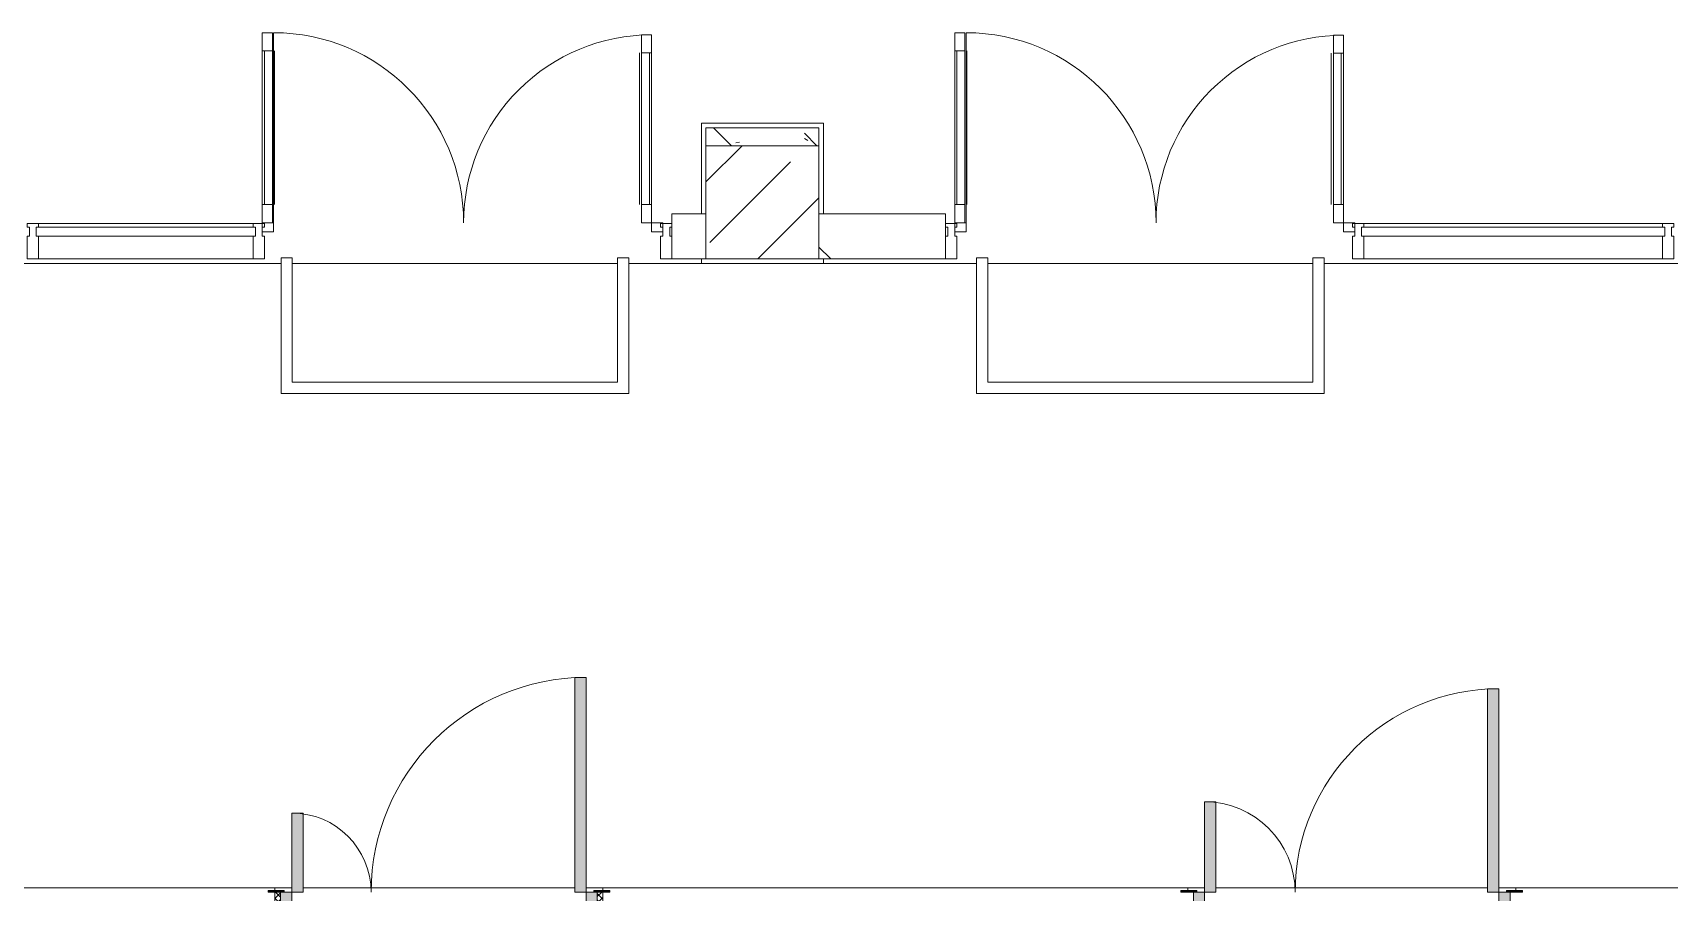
# Model space of a CAD drawing. Header units: millimetres. Extents: x -4196 to 190310, y -8553 to 29000.
# Drawn here: x 161920 to 169155, y 10600 to 14400 of the extents above; entities that cross this region are included whole.
import ezdxf

# ---------------------------------------------------------------- set-up
doc = ezdxf.new("R2010")
doc.units = ezdxf.units.MM
for name, color, linetype, lineweight, true_color in [('A-DETL-GENF-9', 7, 'Continuous', 5, 0xaaaaaa), ('A-DOOR-1', 7, 'Continuous', 5, 0xaaaaaa), ('A-DOOR-2', 7, 'Continuous', 5, 0xe2e2e2), ('A-DOOR-FRAM-1', 7, 'Continuous', 5, 0xe2e2e2), ('A-DOOR-FRAM-2', 7, 'Continuous', 5, 0xaaaaaa), ('A-FLOR-1', 7, 'Continuous', 5, 0xaaaaaa), ('I-WALL-5', 7, 'Continuous', 5, 0x787878)]:
    doc.layers.add(name, color=color, linetype=linetype, lineweight=lineweight, true_color=true_color)
for name, color, linetype, lineweight in [('A-GLAZ-CURT-2', 7, 'Continuous', 5), ('A-GLAZ-CWMG-2', 7, 'Continuous', 5), ('I-WALL-3', 7, 'Continuous', 5), ('S-COLS-2', 7, 'Continuous', 5)]:
    doc.layers.add(name, color=color, linetype=linetype, lineweight=lineweight)

# ---------------------------------------------------------------- blocks, each defined once
blk = doc.blocks.new('110_Дверь_СКБ_2Ст - Д-2а_л_ Из коридора на лестницу-32216062-1_6_1_птичка')
at = {"layer": 'A-DOOR-2'}
for points in [[(612.5, 100), (662.5, 100), (662.5, 1000), (612.5, 1000), (612.5, 120)], [(-587.5, 100), (-587.5, 500), (-637.5, 500), (-637.5, 100)], [(697.5, -100), (712.5, -100), (712.5, 20), (697.5, 20)]]:
    blk.add_hatch(color=256, dxfattribs=at).paths.add_polyline_path(points)
h = blk.add_hatch(color=256, dxfattribs=at)
h.paths.add_polyline_path([(662.5, 20), (712.5, 20), (712.5, 100), (662.5, 100), (662.5, 50), (652.5, 50), (652.5, 20)])
h.paths.add_polyline_path([(-637.5, 20), (-627.5, 20), (-627.5, 50), (-637.5, 50), (-637.5, 100), (-687.5, 100), (-687.5, 20)])
at = {"layer": 'A-DOOR-FRAM-1'}
for points in [[(-687.5, 100), (-672.5, 100), (-672.5, 108), (-742.5, 108), (-742.5, 100), (-712.5, 100)], [(697.5, 100), (767.5, 100), (767.5, 108), (697.5, 108)], [(-672.5, -100), (-672.5, 20), (-687.5, 20), (-687.5, -100)], [(-672.5, -108), (-672.5, -100), (-742.5, -100), (-742.5, -108), (-687.5, -108)], [(712.5, -108), (767.5, -108), (767.5, -100), (697.5, -100), (697.5, -108)]]:
    blk.add_hatch(color=256, dxfattribs=at).paths.add_polyline_path(points)
at = {"layer": 'A-DOOR-1'}
for p, q in [((662.5, 1000), (612.5, 1000)), ((612.5, 1000), (612.5, 100)), ((662.5, 100), (662.5, 1000)), ((-637.5, 500), (-637.5, 100)), ((-587.5, 500), (-637.5, 500)), ((-587.5, 100), (-587.5, 500)), ((-637.5, 100), (-587.5, 100)), ((612.5, 100), (662.5, 100))]:
    blk.add_line(p, q, dxfattribs=at)
for centre, radius, start, end in [((662.5, 100), 900, 90, 180), ((-637.5, 100), 400, 360, 90)]:
    blk.add_arc(centre, radius, start, end, dxfattribs=at)
at = {"layer": 'A-DOOR-FRAM-2'}
for p, q in [((-672.5, 108), (-742.5, 108)), ((-742.5, 108), (-742.5, 100)), ((-742.5, 100), (-672.5, 100)), ((-637.5, 100), (-687.5, 100)), ((-687.5, 100), (-687.5, 20)), ((-672.5, 100), (-672.5, 108)), ((-637.5, 50), (-637.5, 100)), ((662.5, 100), (662.5, 50)), ((712.5, 100), (662.5, 100)), ((767.5, 108), (697.5, 108)), ((697.5, 108), (697.5, 100)), ((697.5, 100), (767.5, 100)), ((712.5, 20), (712.5, 100)), ((767.5, 100), (767.5, 108)), ((-687.5, 20), (-627.5, 20)), ((-672.5, 20), (-687.5, 20)), ((-687.5, 20), (-687.5, -100)), ((-672.5, -100), (-672.5, 20)), ((-627.5, 50), (-637.5, 50)), ((-627.5, 20), (-627.5, 50)), ((662.5, 50), (652.5, 50)), ((652.5, 50), (652.5, 20)), ((652.5, 20), (712.5, 20)), ((712.5, 20), (697.5, 20)), ((697.5, 20), (697.5, -100)), ((712.5, -100), (712.5, 20)), ((-672.5, -100), (-742.5, -100)), ((-742.5, -100), (-742.5, -108)), ((-742.5, -108), (-672.5, -108)), ((-687.5, -100), (-672.5, -100)), ((-672.5, -108), (-672.5, -100)), ((697.5, -100), (712.5, -100)), ((767.5, -100), (697.5, -100)), ((697.5, -100), (697.5, -108)), ((697.5, -108), (767.5, -108)), ((767.5, -108), (767.5, -100))]:
    blk.add_line(p, q, dxfattribs=at)
blk = doc.blocks.new('110_Дверь_СКБ_2Ст - Д-6_л__ ДОО_Дв_1450x2100h_Дверь из раздевальной в коридор-25835678-1_6_1_птичка')
at = {"layer": 'A-DOOR-1'}
h = blk.add_hatch(dxfattribs=at)
h.set_pattern_fill('FP_125', color=256, style=0, pattern_type=2)
h.set_pattern_definition([(135, (1576.41, 164.685), (-14.14214, -14.14214), []), (225, (1576.41, 164.685), (14.14214, -14.14214), [])])
h.paths.add_polyline_path([(712.5, -100), (737.5, -100), (736.5, 100), (712.5, 100)])
at = {"layer": 'A-DOOR-2'}
for points in [[(662.5, 100), (662.5, 1050), (612.5, 1050), (615.8, 100)], [(-637.5, 100), (-587.5, 100), (-587.5, 450), (-637.5, 450), (-637.5, 107.4)]]:
    blk.add_hatch(color=256, dxfattribs=at).paths.add_polyline_path(points)
h = blk.add_hatch(color=256, dxfattribs=at)
h.paths.add_polyline_path([(662.5, 20), (712.5, 20), (712.5, 100), (662.5, 100), (662.5, 50), (652.5, 50), (652.5, 20)])
h.paths.add_polyline_path([(-637.5, 20), (-627.5, 20), (-627.5, 50), (-637.5, 50), (-637.5, 100), (-687.5, 100), (-687.5, 20)])
at = {"layer": 'A-DOOR-FRAM-1'}
for points in [[(-672.5, 100), (-672.5, 108), (-742.5, 108), (-742.5, 100), (-687.5, 100)], [(737.5, 100), (767.5, 100), (767.5, 108), (697.5, 108), (697.5, 100), (736.5, 100)], [(-672.5, -100), (-672.5, 20), (-687.5, 20), (-687.5, -100)], [(712.5, -100), (712.5, 20), (697.5, 20), (697.5, -100)], [(-672.5, -108), (-672.5, -100), (-742.5, -100), (-742.5, -108), (-687.5, -108)], [(737.5, -108), (767.5, -108), (767.5, -100), (697.5, -100), (697.5, -108), (736.5, -108)]]:
    blk.add_hatch(color=256, dxfattribs=at).paths.add_polyline_path(points)
at = {"layer": 'A-DOOR-FRAM-2'}
h = blk.add_hatch(dxfattribs=at)
h.set_pattern_fill('FP_126', color=256, style=0, pattern_type=2)
h.set_pattern_definition([(45, (-546.384, 164.685), (-14.1421, 14.1421), []), (135, (-546.384, 164.685), (-14.1421, -14.1421), [])])
h.paths.add_polyline_path([(-712.5, -100), (-687.5, -100), (-687.5, 100), (-712.5, 100)])
at = {"layer": 'A-DOOR-1'}
for p, q in [((662.5, 1050), (612.5, 1050)), ((612.5, 1050), (612.5, 100)), ((662.5, 100), (662.5, 1050)), ((-637.5, 450), (-637.5, 100)), ((-587.5, 450), (-637.5, 450)), ((-587.5, 100), (-587.5, 450)), ((-637.5, 100), (-587.5, 100)), ((612.5, 100), (662.5, 100))]:
    blk.add_line(p, q, dxfattribs=at)
for centre, radius, start, end in [((662.5, 100), 950, 90, 180), ((-637.5, 100), 350, 360, 90)]:
    blk.add_arc(centre, radius, start, end, dxfattribs=at)
at = {"layer": 'A-DOOR-FRAM-2'}
for p, q in [((-672.5, 108), (-742.5, 108)), ((-742.5, 108), (-742.5, 100)), ((-742.5, 100), (-672.5, 100)), ((-687.5, 100), (-712.5, 100)), ((-712.5, 100), (-712.5, -100)), ((-637.5, 100), (-687.5, 100)), ((-687.5, 100), (-687.5, 20)), ((-687.5, -100), (-687.5, 100)), ((-672.5, 100), (-672.5, 108)), ((-637.5, 50), (-637.5, 100)), ((662.5, 100), (662.5, 50)), ((712.5, 100), (662.5, 100)), ((767.5, 108), (697.5, 108)), ((697.5, 108), (697.5, 100)), ((697.5, 100), (767.5, 100)), ((712.5, 20), (712.5, 100)), ((737.5, 100), (712.5, 100)), ((712.5, 100), (712.5, -100)), ((737.5, -100), (737.5, 100)), ((767.5, 100), (767.5, 108)), ((-687.5, 20), (-627.5, 20)), ((-672.5, 20), (-687.5, 20)), ((-687.5, 20), (-687.5, -100)), ((-672.5, -100), (-672.5, 20)), ((-627.5, 50), (-637.5, 50)), ((-627.5, 20), (-627.5, 50)), ((662.5, 50), (652.5, 50)), ((652.5, 50), (652.5, 20)), ((652.5, 20), (712.5, 20)), ((712.5, 20), (697.5, 20)), ((697.5, 20), (697.5, -100)), ((712.5, -100), (712.5, 20)), ((-672.5, -100), (-742.5, -100)), ((-742.5, -100), (-742.5, -108)), ((-742.5, -108), (-672.5, -108)), ((-712.5, -100), (-687.5, -100)), ((-687.5, -100), (-672.5, -100)), ((-672.5, -108), (-672.5, -100)), ((697.5, -100), (712.5, -100)), ((767.5, -100), (697.5, -100)), ((697.5, -100), (697.5, -108)), ((697.5, -108), (767.5, -108)), ((712.5, -100), (737.5, -100)), ((767.5, -108), (767.5, -100))]:
    blk.add_line(p, q, dxfattribs=at)
blk = doc.blocks.new('Дверь_Витражная_остекление_ - ВВ-11 остекление-32352627-1_6_1_птичка')
at = {"layer": 'A-DETL-GENF-9'}
for p, q in [((-790.5, -20), (-835.5, -20)), ((-835.5, -851), (-835.5, -20)), ((-790.5, -20), (-835.5, -20)), ((-835.5, -20), (-835.5, -851)), ((-790.5, -851), (-790.5, -20)), ((-790.5, -851), (-790.5, -20)), ((840.5, -860), (840.5, -20)), ((840.5, -20), (840.5, -860)), ((885.5, -860), (885.5, -20)), ((885.5, -860), (885.5, -20)), ((-835.5, -100), (-790.5, -100)), ((-825.5, -771), (-825.5, -100)), ((-781.5, -771), (-781.5, -100)), ((831.5, -780), (831.5, -100)), ((885.5, -100), (840.5, -100)), ((875.5, -780), (875.5, -100)), ((-835.5, -771), (-790.5, -771)), ((885.5, -780), (840.5, -780)), ((-835.5, -851), (-790.5, -851)), ((-835.5, -851), (-790.5, -851)), ((885.5, -860), (840.5, -860)), ((840.5, -860), (885.5, -860))]:
    blk.add_line(p, q, dxfattribs=at)
at = {"layer": 'A-DOOR-1'}
for p, q in [((-885.5, 20), (-835.5, 20)), ((-885.5, -20), (-885.5, 20)), ((-835.5, 20), (-835.5, -20)), ((835.5, 20), (885.5, 20)), ((835.5, -20), (835.5, 20)), ((885.5, 20), (885.5, -20)), ((-835.5, -20), (-885.5, -20)), ((-835.5, -851), (-835.5, -20)), ((835.5, -860), (835.5, -20)), ((885.5, -20), (835.5, -20))]:
    blk.add_line(p, q, dxfattribs=at)
for centre, radius, start, end in [((-835.5, -20), 831, 270, 0), ((835.5, -20), 840, 180, 270)]:
    blk.add_arc(centre, radius, start, end, dxfattribs=at)
blk = doc.blocks.new('Системная панель - Стекло - 40мм-32352622-1_6_1_птичка')
at = {"layer": 'A-GLAZ-CURT-2'}
for p, q in [((485, 40), (-485, 40)), ((-485, 40), (-485, 0)), ((-485, 0), (485, 0)), ((485, 0), (485, 40))]:
    blk.add_line(p, q, dxfattribs=at)
blk = doc.blocks.new('Прямоугольный импост - Импост структурный с накладкой - 160мм Темный-32352618-1_6_1_птичка')
at = {"layer": 'A-GLAZ-CWMG-2'}
for p, q in [((102599, 13557), (103549, 13557)), ((102599, 13400), (103549, 13400))]:
    blk.add_line(p, q, dxfattribs=at)
blk = doc.blocks.new('Прямоугольный импост - Импост структурный с накладкой - 160мм Темный-V116-1_6_1_птичка')
at = {"layer": 'A-GLAZ-CWMG-2'}
for p, q in [((-25, 0), (-25, 17)), ((-25, 17), (25, 17)), ((-15, 0), (-25, 0)), ((-15, -40), (-15, 0)), ((25, 0), (15, 0)), ((15, 0), (15, -40)), ((25, 17), (25, 0)), ((-25, -140), (-25, -40)), ((-25, -40), (-15, -40)), ((15, -40), (25, -40)), ((25, -40), (25, -140)), ((25, -140), (-25, -140))]:
    blk.add_line(p, q, dxfattribs=at)
blk = doc.blocks.new('Прямоугольный импост - Импост структурный с накладкой - 160мм Темный-32310142-1_6_1_птичка')
at = {"layer": 'A-GLAZ-CWMG-2'}
for p, q in [((-50, 0), (-50, 17)), ((-50, 17), (0, 17)), ((-40, 0), (-50, 0)), ((-40, -40), (-40, 0)), ((0, 0), (-10, 0)), ((-10, 0), (-10, -40)), ((0, 17), (0, 0)), ((-50, -140), (-50, -40)), ((-50, -40), (-40, -40)), ((-10, -40), (0, -40)), ((0, -40), (0, -140)), ((0, -140), (-50, -140))]:
    blk.add_line(p, q, dxfattribs=at)
blk = doc.blocks.new('Прямоугольный импост - Импост структурный с накладкой - 160мм Темный-32354018-1_6_1_птичка')
at = {"layer": 'A-GLAZ-CWMG-2'}
for p, q in [((108459, 13557), (109779, 13557)), ((108459, 13400), (109779, 13400))]:
    blk.add_line(p, q, dxfattribs=at)
blk = doc.blocks.new('Дверь_Витражная_остекление_ - ВВ-12 остекление-32353611-1_6_1_птичка')
at = {"layer": 'A-DETL-GENF-9'}
for p, q in [((-789.5, -20), (-834.5, -20)), ((-834.5, -849), (-834.5, -20)), ((-789.5, -20), (-834.5, -20)), ((-834.5, -20), (-834.5, -849)), ((-789.5, -849), (-789.5, -20)), ((-789.5, -849), (-789.5, -20)), ((839.5, -860), (839.5, -20)), ((839.5, -20), (839.5, -860)), ((884.5, -860), (884.5, -20)), ((884.5, -860), (884.5, -20)), ((-834.5, -100), (-789.5, -100)), ((-824.5, -769), (-824.5, -100)), ((-780.5, -769), (-780.5, -100)), ((830.5, -780), (830.5, -100)), ((884.5, -100), (839.5, -100)), ((874.5, -780), (874.5, -100)), ((-834.5, -769), (-789.5, -769)), ((884.5, -780), (839.5, -780)), ((-834.5, -849), (-789.5, -849)), ((-834.5, -849), (-789.5, -849)), ((884.5, -860), (839.5, -860)), ((839.5, -860), (884.5, -860))]:
    blk.add_line(p, q, dxfattribs=at)
at = {"layer": 'A-DOOR-1'}
for p, q in [((-884.5, 20), (-834.5, 20)), ((-884.5, -20), (-884.5, 20)), ((-834.5, 20), (-834.5, -20)), ((834.5, 20), (884.5, 20)), ((834.5, -20), (834.5, 20)), ((884.5, 20), (884.5, -20)), ((-834.5, -20), (-884.5, -20)), ((-834.5, -849), (-834.5, -20)), ((834.5, -860), (834.5, -20)), ((884.5, -20), (834.5, -20))]:
    blk.add_line(p, q, dxfattribs=at)
for centre, radius, start, end in [((-834.5, -20), 829, 270, 0), ((834.5, -20), 840, 180, 270)]:
    blk.add_arc(centre, radius, start, end, dxfattribs=at)
blk = doc.blocks.new('Системная панель - Стекло - 40мм-32353599-1_6_1_птичка')
at = {"layer": 'A-GLAZ-CURT-2'}
for p, q in [((670, 40), (-670, 40)), ((-670, 40), (-670, 0)), ((-670, 0), (670, 0)), ((670, 0), (670, 40))]:
    blk.add_line(p, q, dxfattribs=at)
blk = doc.blocks.new('Прямоугольный импост - Импост структурный с накладкой - 160мм Темный-30755595-1_6_1_птичка')
at = {"layer": 'A-GLAZ-CWMG-2'}
for p, q in [((0, 17), (-50, 17)), ((-50, 17), (-50, 0)), ((-50, 0), (-40, 0)), ((-40, 0), (-40, -40)), ((-10, -40), (-10, 0)), ((-10, 0), (0, 0)), ((0, 0), (0, 17)), ((-40, -40), (-50, -40)), ((-50, -40), (-50, -140)), ((0, -40), (-10, -40)), ((0, -140), (0, -40)), ((-50, -140), (0, -140))]:
    blk.add_line(p, q, dxfattribs=at)
blk = doc.blocks.new('Прямоугольный импост - Импост структурный с накладкой - 160мм Темный-V175-1_6_1_птичка')
at = {"layer": 'A-GLAZ-CWMG-2'}
for p, q in [((0, 17), (-50, 17)), ((-50, 17), (-50, 0)), ((-50, 0), (-40, 0)), ((-40, 0), (-40, -40)), ((-10, -40), (-10, 0)), ((-10, 0), (0, 0)), ((0, 0), (0, 17)), ((-40, -40), (-50, -40)), ((-50, -40), (-50, -140)), ((0, -40), (-10, -40)), ((0, -140), (0, -40)), ((-50, -140), (0, -140))]:
    blk.add_line(p, q, dxfattribs=at)

msp = doc.modelspace()

# ---------------------------------------------------------------- hatches: boundary and pattern name
at = {"layer": 'I-WALL-3'}
h = msp.add_hatch(dxfattribs=at)
h.set_pattern_fill('FP_115', color=256, style=0, pattern_type=2)
h.set_pattern_definition([(135, (59346.5, 0), (-353.5534, -353.5534), [])])
h.paths.add_polyline_path([(169896.5, 13400), (169896.5, 13600), (169175.5, 13600), (169176.5, 13400), (169830.3, 13400)])
h.paths.add_polyline_path([(164896.5, 13400), (164896.5, 13600), (164746.5, 13600), (164746.5, 13400), (164876.5, 13400)])
h.paths.add_polyline_path([(165396.5, 13400), (165956.5, 13400), (165956.5, 13600), (165396.5, 13600)])
h.paths.add_polyline_path([(160524.5, 13400), (160744.5, 13400), (160744.5, 13600), (160446.5, 13600), (160446.5, 13400)])
at = {"layer": 'I-WALL-5'}
h = msp.add_hatch(dxfattribs=at)
h.set_pattern_fill('FP_127', color=256, style=0, pattern_type=2)
h.set_pattern_definition([(135, (59346.5, 0), (-377.1708, -377.1708), [533.4, -88.9, 17.78, -88.9]), (135, (59346.5, 376.94), (-377.1708, -377.1708), []), (50, (59346.5, 0), (637.6445, -55.7866), [66.675, -733.425]), (355, (59346.5, 0), (-123.3494, 668.6992), [53.34, -586.74]), (100.451, (59399.6, -4.65), (514.299, 612.908), [56.665, -623.315]), (46.184, (59346.5, 177.8), (948.7764, -147.1497), [100.012, -1100.137]), (96.636, (59425.6, 165.5), (830.909, 865.997), [84.998, -934.973]), (351.184, (59346.5, 177.8), (830.918, 865.988), [80.01, -880.11]), (21, (59435.4, 133.35), (530.6506, -357.9283), [66.675, -733.425]), (326, (59435.4, 133.35), (216.308, 644.6585), [53.34, -586.74]), (71.451, (59479.6, 103.5), (746.9596, 286.7243), [56.665, -623.315]), (37.5, (59346.5, 0), (10.81053, 295.9426), [16.764, -562.864, 16.764, -578.866, -588.962]), (37.5, (59346.5, 0), (10.81053, 295.9426), [-1175.258, 16.764, -572.198]), (7.5, (59346.5, 0), (233.8692, 350.6318), [16.764, -322.834, 16.764, -549.529, -224.472]), (7.5, (59346.5, 0), (233.8692, 350.6318), [-905.891, 16.764, -207.708]), (327.5, (59148.24, 0), (474.5678, -20.0513), [16.764, -205.486, 16.764, -676.656, -920.115]), (327.5, (59148.24, 0), (474.5678, -20.0513), [-915.67, 16.764, -903.351]), (317.5, (59059.34, 0), (518.4522, 88.9934), [16.764, -272.161, 16.764, -443.738, -653.415]), (317.5, (59059.34, 0), (518.4522, 88.9934), [-749.427, 16.764, -636.651])])
h.paths.add_polyline_path([(164896.5, 13900), (165396.5, 13900), (165396.5, 13980), (164896.5, 13980)])
at = {"layer": 'S-COLS-2'}
h = msp.add_hatch(dxfattribs=at)
h.set_pattern_fill('FP_97', color=256, style=0, pattern_type=2)
h.set_pattern_definition([(45, (59346.5, 0), (-285.1231, 285.1231), []), (45, (59631.6, 0), (-285.1231, 285.1231), [504.031, -100.806, 16.764, -84.042])])
h.paths.add_polyline_path([(165182.9, 13400), (165396.5, 13400), (165396.5, 13900), (164896.5, 13900), (164896.5, 13400)])

# ---------------------------------------------------------------- linework, layer by layer
at = {"layer": 'A-FLOR-1'}
for p, q in [((164876.5, 13600), (164876.5, 14000)), ((164876.5, 14000), (165416.5, 14000)), ((165416.5, 14000), (165416.5, 13600)), ((163068.1, 13404.6), (163018.1, 13404.6)), ((163018.1, 13404.6), (163018.1, 12804.6)), ((163068.1, 12854.6), (163068.1, 13404.6)), ((164555.3, 13404.6), (164505.3, 13404.6)), ((164505.3, 13404.6), (164505.3, 12854.6)), ((164555.3, 12804.6), (164555.3, 13404.6)), ((164876.5, 13380), (164876.5, 13400)), ((165416.5, 13400), (165416.5, 13380)), ((166143.1, 13404.6), (166093.1, 13404.6)), ((166093.1, 13404.6), (166093.1, 12804.6)), ((166143.1, 12854.6), (166143.1, 13404.6)), ((167630.3, 13404.6), (167580.3, 13404.6)), ((167580.3, 13404.6), (167580.3, 12854.6)), ((167630.3, 12804.6), (167630.3, 13404.6)), ((159136.5, 13380), (163018.1, 13380)), ((164505.3, 13380), (163068.1, 13380)), ((164555.3, 13380), (166093.1, 13380)), ((167580.3, 13380), (166143.1, 13380)), ((167630.3, 13380), (170416.5, 13380)), ((164505.3, 12854.6), (163068.1, 12854.6)), ((167580.3, 12854.6), (166143.1, 12854.6)), ((163018.1, 12804.6), (164555.3, 12804.6)), ((166093.1, 12804.6), (167630.3, 12804.6)), ((160175.5, 10620), (163066.5, 10620)), ((162991.5, 10620), (162991.5, 10608)), ((164316.5, 10620), (163116.5, 10620)), ((164366.5, 10620), (167101.5, 10620)), ((164440.5, 10608), (164440.5, 10620)), ((167026.5, 10620), (167026.5, 10608)), ((168351.5, 10620), (167151.5, 10620)), ((168401.5, 10620), (169576.5, 10620)), ((168476.5, 10608), (168476.5, 10620))]:
    msp.add_line(p, q, dxfattribs=at)
at = {"layer": 'I-WALL-3'}
for p, q in [((165396.5, 13980), (164896.5, 13980)), ((164896.5, 13980), (164896.5, 13900)), ((165396.5, 13900), (165396.5, 13980)), ((164896.5, 13900), (165396.5, 13900)), ((164896.5, 13600), (164746.5, 13600)), ((164746.5, 13600), (164746.5, 13400)), ((164896.5, 13400), (164896.5, 13600)), ((165956.5, 13600), (165396.5, 13600)), ((165396.5, 13600), (165396.5, 13400)), ((165956.5, 13400), (165956.5, 13600)), ((164746.5, 13400), (164896.5, 13400)), ((165396.5, 13400), (165956.5, 13400))]:
    msp.add_line(p, q, dxfattribs=at)
at = {"layer": 'S-COLS-2'}
for p, q in [((165396.5, 13900), (164896.5, 13900)), ((164896.5, 13900), (164896.5, 13600)), ((165396.5, 13600), (165396.5, 13900)), ((164896.5, 13600), (164896.5, 13400)), ((165396.5, 13400), (165396.5, 13600)), ((164896.5, 13400), (165396.5, 13400))]:
    msp.add_line(p, q, dxfattribs=at)

# ---------------------------------------------------------------- block references
at = {"layer": 'A-DOOR-1', "rotation": 180}
for name, p in [('Дверь_Витражная_остекление_ - ВВ-11 остекление-32352627-1_6_1_птичка', (163821, 13540)), ('Дверь_Витражная_остекление_ - ВВ-12 остекление-32353611-1_6_1_птичка', (166881, 13540))]:
    msp.add_blockref(name, p, dxfattribs=at)
at = {"layer": 'A-DOOR-1'}
for name, p in [('110_Дверь_СКБ_2Ст - Д-6_л__ ДОО_Дв_1450x2100h_Дверь из раздевальной в коридор-25835678-1_6_1_птичка', (163704, 10500)), ('110_Дверь_СКБ_2Ст - Д-2а_л_ Из коридора на лестницу-32216062-1_6_1_птичка', (167739, 10500))]:
    msp.add_blockref(name, p, dxfattribs=at)
at = {"layer": 'A-GLAZ-CURT-2', "rotation": 180}
for name, p in [('Системная панель - Стекло - 40мм-32352622-1_6_1_птичка', (162420.5, 13540)), ('Системная панель - Стекло - 40мм-32353599-1_6_1_птичка', (168465.5, 13540))]:
    msp.add_blockref(name, p, dxfattribs=at)
at = {"layer": 'A-GLAZ-CWMG-2', "extrusion": (0, 0, -1)}
for name, p in [('Прямоугольный импост - Импост структурный с накладкой - 160мм Темный-V116-1_6_1_птичка', (-161920.5, 13540)), ('Прямоугольный импост - Импост структурный с накладкой - 160мм Темный-V116-1_6_1_птичка', (-162920.5, 13540)), ('Прямоугольный импост - Импост структурный с накладкой - 160мм Темный-32310142-1_6_1_птичка', (-165956.5, 13540)), ('Прямоугольный импост - Импост структурный с накладкой - 160мм Темный-V116-1_6_1_птичка', (-167780.5, 13540))]:
    msp.add_blockref(name, p, dxfattribs=at)
at = {"layer": 'A-GLAZ-CWMG-2'}
for name, p in [('Прямоугольный импост - Импост структурный с накладкой - 160мм Темный-32352618-1_6_1_птичка', (59346.5, 0)), ('Прямоугольный импост - Импост структурный с накладкой - 160мм Темный-V175-1_6_1_птичка', (164746.5, 13540)), ('Прямоугольный импост - Импост структурный с накладкой - 160мм Темный-32354018-1_6_1_птичка', (59346.5, 0)), ('Прямоугольный импост - Импост структурный с накладкой - 160мм Темный-30755595-1_6_1_птичка', (169175.5, 13540))]:
    msp.add_blockref(name, p, dxfattribs=at)

doc.saveas('drawing.dxf')
